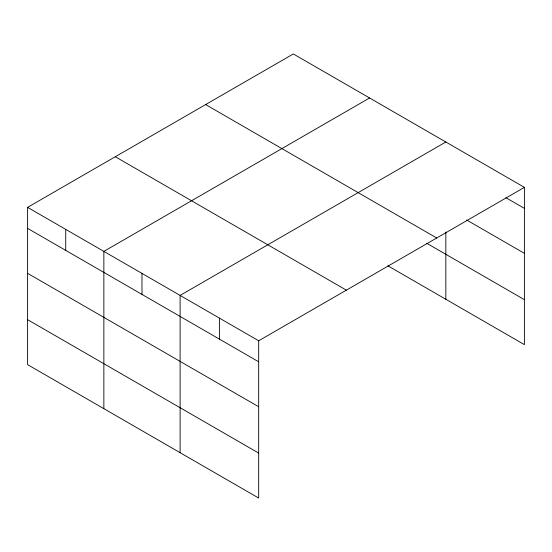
<?xml version="1.0" encoding="UTF-8"?>
<svg xmlns="http://www.w3.org/2000/svg" width="552" height="552" viewBox="0 0 552 552"><rect width="100%" height="100%" fill="white"/><g stroke="black" fill="none" stroke-linecap="round" stroke-linejoin="round"><path stroke-width="0.83" d="M524.4 187.363L293.319 53.951L27.6 207.366L27.6 364.637L258.681 498.049L258.681 340.777L524.4 187.363L524.4 344.634L387.911 265.829M369.578 97.98L103.859 251.388L103.859 408.659M445.837 142.002L180.111 295.417L180.111 452.688M505.873 197.678L524.4 208.373M466.585 219.965L524.4 253.34M205.634 104.576L436.715 237.988M426.772 243.301L524.4 299.667M115.285 156.74L346.366 290.152M27.6 207.366L258.681 340.777M27.6 228.376L258.681 361.788M27.6 273.343L258.681 406.755M27.6 319.67L258.681 453.082M445.837 232.006L445.837 299.274M219.392 318.097L219.392 339.107M141.981 273.406L141.981 294.416M65.729 229.377L65.729 250.387"/></g></svg>
